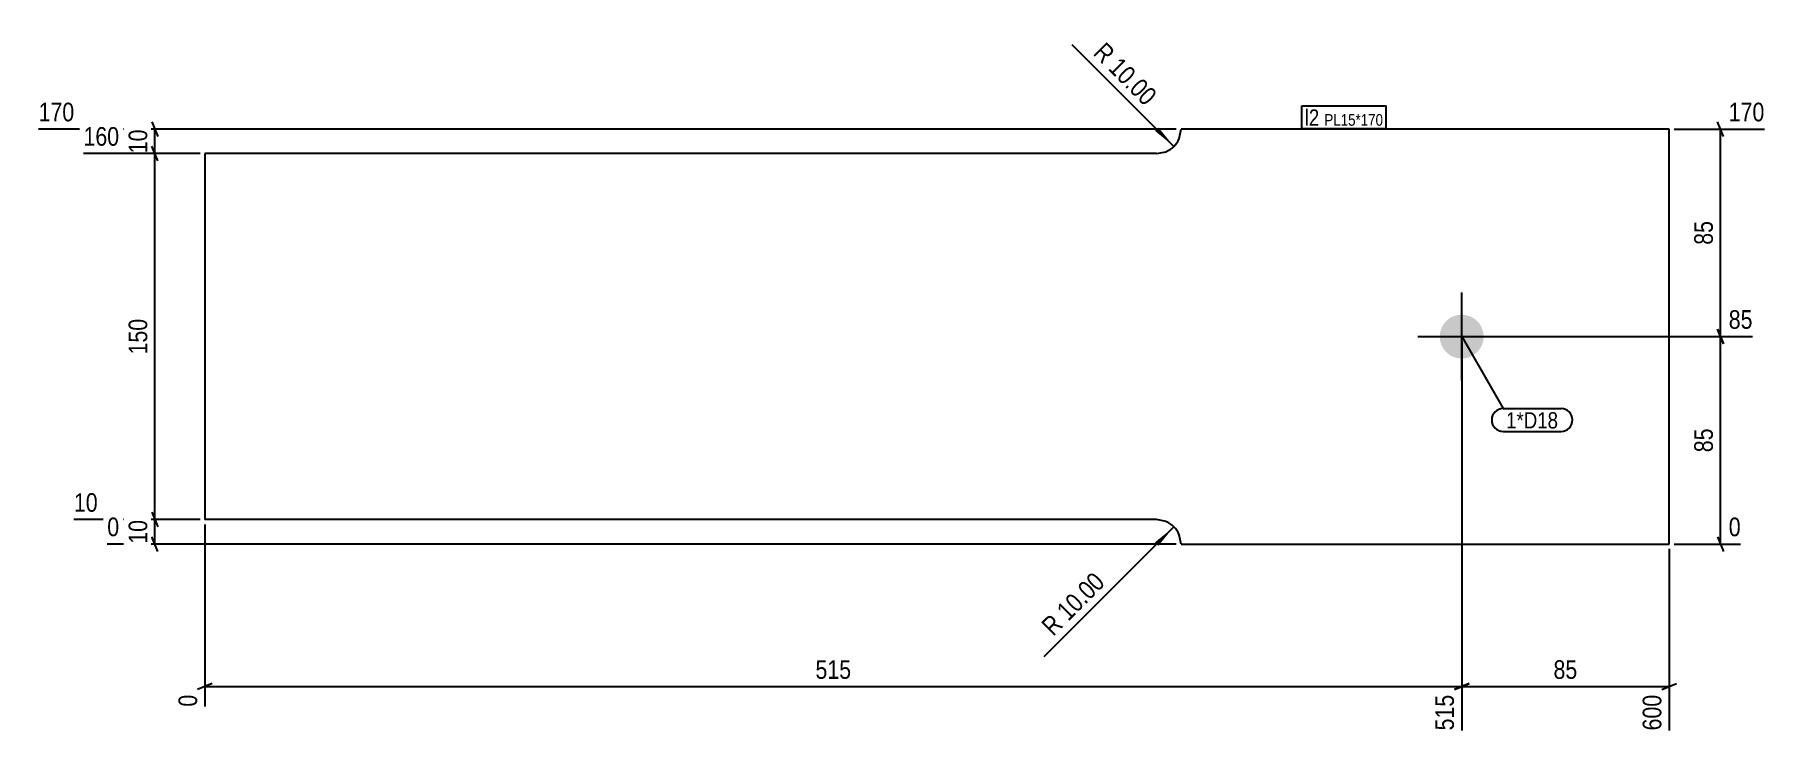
# Model space of a CAD drawing. Header units: millimetres. Extents: x 4 to 715, y 4 to 291.
import ezdxf

# ---------------------------------------------------------------- set-up
doc = ezdxf.new("R2010")
doc.units = ezdxf.units.MM
for name, color, linetype in [('MÅLSÆTNING', 7, 'Continuous'), ('STÅL', 7, 'Continuous'), ('TEKST', 7, 'Continuous')]:
    doc.layers.add(name, color=color, linetype=linetype)
doc.styles.add('Arial Narrow', font='ARIALN.TTF', dxfattribs={"height": 0.2})

msp = doc.modelspace()

# ---------------------------------------------------------------- hatches: boundary and pattern name
at = {"layer": 'MÅLSÆTNING', "linetype": 'Continuous'}
for points in [[(464.87, 253.07), (471.23, 245.3), (463.46, 251.66)], [(463.46, 83.07), (471.23, 89.44), (464.87, 81.66)]]:
    msp.add_hatch(color=7, dxfattribs=at).paths.add_polyline_path(points)
at = {"layer": 'STÅL', "linetype": 'Continuous'}
msp.add_hatch(color=3, dxfattribs=at).paths.add_polyline_path([(589.16, 176.37, -1), (589.16, 158.37, -1)])

# ---------------------------------------------------------------- linework, layer by layer
at = {"layer": 'MÅLSÆTNING', "color": 7, "linetype": 'Continuous'}
for p, q in [((471.23, 245.3), (429.56, 286.96)), ((472.16, 252.37), (6, 252.37)), ((52.42, 255.37), (54.83, 249.37)), ((53.62, 242.37), (53.62, 252.37)), ((676.16, 252.37), (713.2, 252.37)), ((696.38, 249.37), (693.98, 255.37)), ((695.18, 167.37), (695.18, 252.37)), ((72.16, 242.37), (24.4, 242.37)), ((54.83, 239.37), (52.42, 245.37)), ((589.16, 165.37), (589.16, 6)), ((589.16, 165.37), (589.16, 6)), ((591.16, 167.37), (708.33, 167.37)), ((591.16, 167.37), (708.33, 167.37)), ((693.98, 170.37), (696.38, 164.37)), ((696.38, 164.37), (693.98, 170.37)), ((695.18, 82.37), (695.18, 167.37)), ((72.16, 92.37), (20.47, 92.37)), ((72.16, 92.37), (20.47, 92.37)), ((52.42, 95.37), (54.83, 89.37)), ((52.42, 95.37), (54.83, 89.37)), ((53.62, 82.37), (53.62, 92.37)), ((54.83, 79.37), (52.42, 85.37)), ((74.16, 90.37), (74.16, 15.75)), ((471.23, 89.44), (417.96, 36.17)), ((693.98, 85.37), (696.38, 79.37)), ((472.16, 82.37), (34.15, 82.37)), ((674.16, 80.37), (674.16, 6)), ((676.16, 82.37), (703.45, 82.37)), ((77.16, 25.23), (71.16, 22.83)), ((74.16, 24.03), (589.16, 24.03)), ((592.16, 25.23), (586.16, 22.83)), ((586.16, 22.83), (592.16, 25.23)), ((589.16, 24.03), (674.16, 24.03)), ((671.16, 22.83), (677.16, 25.23))]:
    msp.add_line(p, q, dxfattribs=at)
for centre, start, end in [((464.16, 252.37), 292.5, 337.5), ((464.16, 82.37), 22.5, 67.5)]:
    msp.add_arc(centre, 10, start, end, dxfattribs=at)
at = {"layer": 'STÅL', "color": 2, "linetype": 'Continuous'}
for p, q in [((473.4, 248.54), (474.16, 252.37)), ((674.16, 252.37), (474.16, 252.37)), ((674.16, 82.37), (674.16, 252.37)), ((464.16, 242.37), (74.16, 242.37)), ((74.16, 242.37), (74.16, 92.37)), ((464.16, 242.37), (467.99, 243.13)), ((464.16, 92.37), (74.16, 92.37)), ((467.99, 91.61), (464.16, 92.37)), ((474.16, 82.37), (473.4, 86.19)), ((474.16, 82.37), (674.16, 82.37))]:
    msp.add_line(p, q, dxfattribs=at)
at = {"layer": 'STÅL', "color": 3, "linetype": 'Continuous'}
for p, q in [((589.16, 149.37), (589.16, 185.37)), ((571.16, 167.37), (607.16, 167.37))]:
    msp.add_line(p, q, dxfattribs=at)
at = {"layer": 'STÅL', "color": 2, "linetype": 'Continuous'}
for centre, start, end in [((464.16, 252.37), 292.5, 337.5), ((464.16, 82.37), 22.5, 67.5)]:
    msp.add_arc(centre, 10, start, end, dxfattribs=at)

# ---------------------------------------------------------------- wipeouts: each hides what was drawn before it
at = {"color": 0}
msp.add_wipeout([(628.67, 129.72), (628.67, 136.72), (607.36, 136.72), (607.36, 129.72)], dxfattribs=at).dxf.layer = 'TEKST'

# ---------------------------------------------------------------- next in the draw order: wipeouts: each hides what was drawn before it
for points, layer in [([(459.46, 259.19), (467.38, 267.11), (443.41, 291.08), (435.49, 283.16)], 'MÅLSÆTNING'), ([(52.12, 253.84), (40.92, 253.84), (40.92, 240.89), (52.12, 240.89)], 'MÅLSÆTNING'), ([(693.68, 216.34), (682.48, 216.34), (682.48, 203.39), (693.68, 203.39)], 'MÅLSÆTNING'), ([(693.68, 131.34), (682.48, 131.34), (682.48, 118.39), (693.68, 118.39)], 'MÅLSÆTNING'), ([(445.74, 66.06), (437.82, 73.98), (413.84, 50.01), (421.76, 42.09)], 'MÅLSÆTNING'), ([(340.57, 25.53), (340.57, 36.73), (322.75, 36.73), (322.75, 25.53)], 'MÅLSÆTNING'), ([(638.13, 25.53), (638.13, 36.73), (625.18, 36.73), (625.18, 25.53)], 'MÅLSÆTNING'), ([(530.79, 253.77), (530.79, 260.77), (524.82, 260.77), (524.82, 253.77)], 'TEKST'), ([(628.67, 129.72), (628.67, 136.72), (607.36, 136.72), (607.36, 129.72)], 'TEKST')]:
    msp.add_wipeout(points, dxfattribs=at).dxf.layer = layer
at = {"color": 0, "linetype": 'Continuous'}
for points in [[(22.22, 253.97), (22.22, 265.17), (4.4, 265.17), (4.4, 253.97)], [(714.8, 253.97), (714.8, 265.17), (696.98, 265.17), (696.98, 253.97)], [(709.93, 168.97), (709.93, 180.17), (696.98, 180.17), (696.98, 168.97)], [(31.83, 93.97), (31.83, 105.17), (18.88, 105.17), (18.88, 93.97)], [(705.05, 83.97), (705.05, 95.17), (696.98, 95.17), (696.98, 83.97)], [(72.56, 22.22), (61.36, 22.22), (61.36, 14.15), (72.56, 14.15)], [(587.56, 22.22), (576.36, 22.22), (576.36, 4.4), (587.56, 4.4)], [(672.56, 22.22), (661.36, 22.22), (661.36, 4.4), (672.56, 4.4)]]:
    msp.add_wipeout(points, dxfattribs=at).dxf.layer = 'MÅLSÆTNING'

# ---------------------------------------------------------------- next in the draw order: linework, layer by layer
at = {"layer": 'MÅLSÆTNING', "color": 7, "linetype": 'Continuous'}
for p, q in [((72.16, 242.37), (24.4, 242.37)), ((54.83, 239.37), (52.42, 245.37)), ((53.62, 92.37), (53.62, 242.37))]:
    msp.add_line(p, q, dxfattribs=at)
at = {"layer": 'TEKST', "color": 7, "linetype": 'Continuous'}
for p, q in [((589.16, 167.37), (606.16, 137.92)), ((606.16, 137.92), (629.87, 137.92)), ((606.16, 128.52), (629.87, 128.52))]:
    msp.add_line(p, q, dxfattribs=at)
for centre, start, end in [((606.16, 133.22), 90, 270), ((629.87, 133.22), 270, 90)]:
    msp.add_arc(centre, 4.7, start, end, dxfattribs=at)

# ---------------------------------------------------------------- next in the draw order: texts
at = {"layer": 'MÅLSÆTNING', "color": 3, "style": 'Arial Narrow'}
for s, rotation, p in [('R 10.00', -45.00011, (437.75, 283.16)), ('10', 90.00021, (50.53, 242.49)), ('85', 90.00021, (692.08, 204.99)), ('85', 90.00021, (692.08, 119.99)), ('R 10.00', 45.00011, (421.76, 44.35))]:
    msp.add_text(s, height=7.635, rotation=rotation, dxfattribs=at).set_placement(p)
at = {"layer": 'MÅLSÆTNING', "color": 3, "linetype": 'Continuous', "style": 'Arial Narrow'}
for s, height, p in [('170', 7.635, (6, 255.57)), ('170', 7.635, (698.58, 255.57)), ('85', 7.635, (698.58, 170.57)), ('0', 7.64, (698.58, 85.57))]:
    msp.add_text(s, height=height, dxfattribs=at).set_placement(p)
at = {"layer": 'MÅLSÆTNING', "color": 3, "style": 'Arial Narrow'}
for s, p in [('515', (324.35, 27.13)), ('85', (626.78, 27.13))]:
    msp.add_text(s, height=7.635, dxfattribs=at).set_placement(p)
at = {"layer": 'MÅLSÆTNING', "color": 3, "linetype": 'Continuous', "style": 'Arial Narrow'}
for s, height, p in [('0', 7.64, (70.96, 15.75)), ('515', 7.635, (585.96, 6)), ('600', 7.635, (670.96, 6))]:
    msp.add_text(s, height=height, rotation=90.00021, dxfattribs=at).set_placement(p)
at = {"layer": 'TEKST', "color": 3, "style": 'Arial Narrow'}
msp.add_text('1*D18', height=6.681, dxfattribs=at).set_placement((607.36, 129.72))

# ---------------------------------------------------------------- next in the draw order: wipeouts: each hides what was drawn before it
at = {"color": 0}
msp.add_wipeout([(530.79, 253.77), (530.79, 260.77), (524.82, 260.77), (524.82, 253.77)], dxfattribs=at).dxf.layer = 'TEKST'

# ---------------------------------------------------------------- next in the draw order: linework, layer by layer
at = {"layer": 'TEKST', "color": 7, "linetype": 'Continuous'}
msp.add_line((523.62, 252.57), (523.62, 261.97), dxfattribs=at)

# ---------------------------------------------------------------- next in the draw order: wipeouts: each hides what was drawn before it
at = {"color": 0, "linetype": 'Continuous'}
msp.add_wipeout([(40.62, 243.97), (40.62, 255.17), (22.8, 255.17), (22.8, 243.97)], dxfattribs=at).dxf.layer = 'MÅLSÆTNING'
at = {"color": 0}
for points, layer in [([(52.12, 176.28), (40.92, 176.28), (40.92, 158.45), (52.12, 158.45)], 'MÅLSÆTNING'), ([(52.12, 93.84), (40.92, 93.84), (40.92, 80.89), (52.12, 80.89)], 'MÅLSÆTNING'), ([(556.95, 253.77), (556.95, 258.77), (532.89, 258.77), (532.89, 253.77)], 'TEKST')]:
    msp.add_wipeout(points, dxfattribs=at).dxf.layer = layer

# ---------------------------------------------------------------- next in the draw order: texts
at = {"layer": 'MÅLSÆTNING', "color": 3, "linetype": 'Continuous', "style": 'Arial Narrow'}
msp.add_text('160', height=7.635, dxfattribs=at).set_placement((24.4, 245.57))
at = {"layer": 'MÅLSÆTNING', "color": 3, "style": 'Arial Narrow'}
msp.add_text('150', height=7.635, rotation=90.00021, dxfattribs=at).set_placement((50.53, 160.05))

# ---------------------------------------------------------------- next in the draw order: wipeouts: each hides what was drawn before it
at = {"color": 0, "linetype": 'Continuous'}
msp.add_wipeout([(40.62, 83.97), (40.62, 95.17), (32.55, 95.17), (32.55, 83.97)], dxfattribs=at).dxf.layer = 'MÅLSÆTNING'
at = {"color": 0}
msp.add_wipeout([(556.95, 253.77), (556.95, 258.77), (532.89, 258.77), (532.89, 253.77)], dxfattribs=at).dxf.layer = 'TEKST'

# ---------------------------------------------------------------- next in the draw order: linework, layer by layer
at = {"layer": 'TEKST', "color": 7, "linetype": 'Continuous'}
for p, q in [((523.62, 261.97), (558.15, 261.97)), ((558.15, 252.57), (558.15, 261.97)), ((523.62, 252.57), (558.15, 252.57))]:
    msp.add_line(p, q, dxfattribs=at)

# ---------------------------------------------------------------- next in the draw order: texts
at = {"layer": 'MÅLSÆTNING', "color": 3, "linetype": 'Continuous', "style": 'Arial Narrow'}
for s, height, p in [('10', 7.635, (20.47, 95.57)), ('0', 7.64, (34.15, 85.57))]:
    msp.add_text(s, height=height, dxfattribs=at).set_placement(p)
at = {"layer": 'MÅLSÆTNING', "color": 3, "style": 'Arial Narrow'}
msp.add_text('10', height=7.635, rotation=90.00021, dxfattribs=at).set_placement((50.53, 82.49))
at = {"layer": 'TEKST', "color": 3, "style": 'Arial Narrow'}
for s, height, p in [('l2', 6.681, (524.82, 253.77)), ('PL15*170', 4.772, (532.89, 253.77))]:
    msp.add_text(s, height=height, dxfattribs=at).set_placement(p)

doc.saveas('drawing.dxf')
